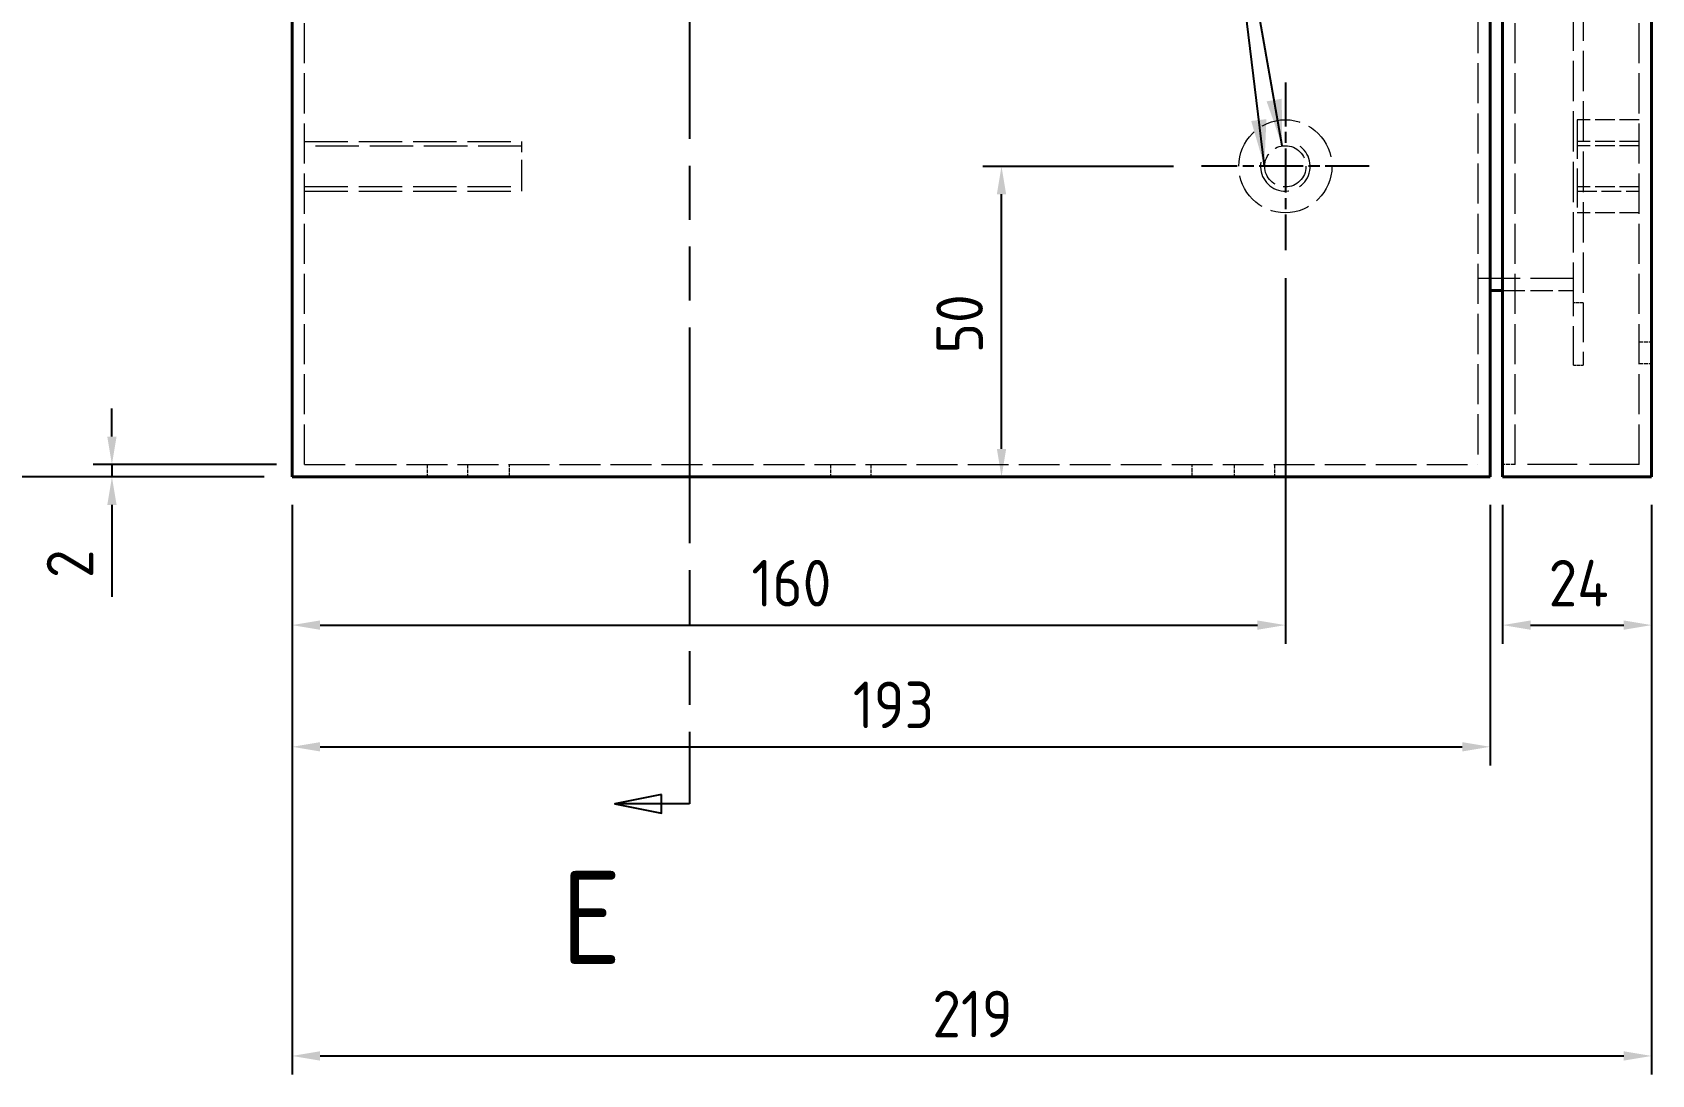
# Model space of a CAD drawing. Header units: millimetres. Extents: x 0 to 2523, y 0 to 1782.
# Drawn here: x 269.9 to 530.7, y 337 to 504.8 of the extents above; entities that cross this region are included whole.
import ezdxf

# ---------------------------------------------------------------- set-up
doc = ezdxf.new("R2010")
doc.units = ezdxf.units.MM
doc.header["$LTSCALE"] = 3
for name, pattern in [('CHAIN', [0.3543, 0.2362, -0.0295, 0.0591, -0.0295]), ('DASHED', [0.2067, 0.1654, -0.0413]), ('DOUBLE_DASH_CHAIN', [1.2403, 0.6614, -0.0827, 0.1654, -0.0827, 0.1654, -0.0827])]:
    doc.linetypes.add(name, pattern=pattern)
for name, color, linetype, lineweight in [('가려진 것(ISO)', 2, 'DASHED', 18), ('가려진 좁은 것(ISO)', 2, 'DASHED', 18), ('가시적인 것(ISO)', 3, 'Continuous', 40), ('기호(ISO)', 5, 'Continuous', 25), ('단면선(ISO)', 7, 'CHAIN', 25), ('중심 표식(ISO)', 1, 'Continuous', 25), ('치수(ISO)', 2, 'Continuous', 25)]:
    doc.layers.add(name, color=color, linetype=linetype, lineweight=lineweight)
doc.styles.add('부품번호텍스트_PSTEK_POSCO', font='isocp.shx')
doc.styles.add('치수 텍스트_PSTEK_POSCO', font='isocp.shx')
doc.dimstyles.new('치수_PSTEK_POSCO', dxfattribs={"dimscale": 3, "dimtxt": 2.5, "dimasz": 1.5, "dimexe": 1, "dimexo": 1.5, "dimgap": 1, "dimtad": 1, "dimrnd": 1e-08, "dimdsep": 46, "dimtxsty": '치수 텍스트_PSTEK_POSCO', "dimcen": 0.09, "dimdle": 10, "dimclrd": 7, "dimclre": 7, "dimclrt": 2, "dimadec": 1, "dimazin": 2, "dimtfac": 1, "dimtmove": 0, "dimatfit": 3, "dimfxl": 0, "dimtolj": 1, "dimlwd": -1, "dimlwe": -1, "dimarcsym": 0})
doc.dimstyles.new('치수_PSTEK_POSCO$7', dxfattribs={"dimscale": 3, "dimtxt": 2.5, "dimasz": 2.5, "dimexe": 1, "dimexo": 1.5, "dimgap": 1, "dimtad": 1, "dimrnd": 1e-08, "dimdsep": 46, "dimtxsty": '치수 텍스트_PSTEK_POSCO', "dimcen": 0.09, "dimdle": 10, "dimclrd": 7, "dimclre": 7, "dimclrt": 2, "dimadec": 1, "dimazin": 2, "dimtfac": 1, "dimtmove": 0, "dimatfit": 3, "dimfxl": 0, "dimtolj": 1, "dimlwd": -1, "dimlwe": -1, "dimarcsym": 0})

# ---------------------------------------------------------------- blocks, each defined once
blk = doc.blocks.new('*D29')
at = {"layer": 'Defpoints', "color": 0, "transparency": 16777216}
for p in [(425.99, 483.23), (458.21, 483.23), (377.61, 433.23)]:
    blk.add_point(p, dxfattribs=at)
at = {"layer": '치수(ISO)', "color": 7, "transparency": 16777216}
for p, q in [((453.71, 483.23), (422.99, 483.23)), ((425.99, 437.73), (425.99, 478.73))]:
    blk.add_line(p, q, dxfattribs=at)
for points in [[(425.24, 478.73), (426.74, 478.73), (425.99, 483.23)], [(425.24, 437.73), (426.74, 437.73), (425.99, 433.23)]]:
    blk.add_solid(points, dxfattribs=at)
at = {"layer": '치수(ISO)', "color": 2, "transparency": 16777216, "insert": (419.24, 453.11), "char_height": 7.5, "attachment_point": 4, "rotation": 90, "style": '치수 텍스트_PSTEK_POSCO'}
blk.add_mtext('\\A1;50', dxfattribs=at)
blk = doc.blocks.new('*D34')
at = {"layer": 'Defpoints', "color": 0, "transparency": 16777216}
for p in [(471.71, 469.73), (311.71, 433.23), (471.71, 409.37)]:
    blk.add_point(p, dxfattribs=at)
at = {"layer": '치수(ISO)', "color": 7, "transparency": 16777216}
for p, q in [((471.71, 465.23), (471.71, 406.37)), ((311.71, 428.73), (311.71, 406.37)), ((316.21, 409.37), (467.21, 409.37))]:
    blk.add_line(p, q, dxfattribs=at)
for points in [[(316.21, 410.12), (316.21, 408.62), (311.71, 409.37)], [(467.21, 410.12), (467.21, 408.62), (471.71, 409.37)]]:
    blk.add_solid(points, dxfattribs=at)
at = {"layer": '치수(ISO)', "color": 2, "transparency": 16777216, "insert": (385.71, 416.12), "char_height": 7.5, "attachment_point": 4, "style": '치수 텍스트_PSTEK_POSCO'}
blk.add_mtext('\\A1;160', dxfattribs=at)
blk = doc.blocks.new('*D35')
at = {"layer": 'Defpoints', "color": 0, "transparency": 16777216}
for p in [(311.71, 433.23), (530.71, 433.23), (530.71, 340.01)]:
    blk.add_point(p, dxfattribs=at)
at = {"layer": '치수(ISO)', "color": 7, "transparency": 16777216}
for p, q in [((311.71, 428.73), (311.71, 337.01)), ((530.71, 428.73), (530.71, 337.01)), ((316.21, 340.01), (526.21, 340.01))]:
    blk.add_line(p, q, dxfattribs=at)
for points in [[(316.21, 340.76), (316.21, 339.26), (311.71, 340.01)], [(526.21, 340.76), (526.21, 339.26), (530.71, 340.01)]]:
    blk.add_solid(points, dxfattribs=at)
at = {"layer": '치수(ISO)', "color": 2, "transparency": 16777216, "insert": (414.85, 346.76), "char_height": 7.5, "attachment_point": 4, "style": '치수 텍스트_PSTEK_POSCO'}
blk.add_mtext('\\A1;219', dxfattribs=at)
blk = doc.blocks.new('*D36')
at = {"layer": 'Defpoints', "color": 0, "transparency": 16777216}
for p in [(282.69, 435.23), (311.71, 433.23), (313.71, 435.23)]:
    blk.add_point(p, dxfattribs=at)
at = {"layer": '치수(ISO)', "color": 7, "transparency": 16777216}
for p, q in [((282.69, 439.73), (282.69, 444.23)), ((309.21, 435.23), (279.69, 435.23)), ((307.21, 433.23), (279.69, 433.23)), ((282.69, 435.23), (282.69, 433.23)), ((282.69, 428.73), (282.69, 413.95))]:
    blk.add_line(p, q, dxfattribs=at)
for points in [[(281.94, 439.73), (283.44, 439.73), (282.69, 435.23)], [(281.94, 428.73), (283.44, 428.73), (282.69, 433.23)]]:
    blk.add_solid(points, dxfattribs=at)
at = {"layer": '치수(ISO)', "color": 2, "transparency": 16777216, "insert": (275.94, 416.95), "char_height": 7.5, "attachment_point": 4, "rotation": 90, "style": '치수 텍스트_PSTEK_POSCO'}
blk.add_mtext('\\A1;2', dxfattribs=at)
blk = doc.blocks.new('*D88')
at = {"layer": 'Defpoints', "color": 0, "transparency": 16777216}
for p in [(506.71, 433.23), (530.71, 433.23), (530.71, 409.37)]:
    blk.add_point(p, dxfattribs=at)
at = {"layer": '치수(ISO)', "color": 7, "transparency": 16777216}
for p, q in [((506.71, 428.73), (506.71, 406.37)), ((530.71, 428.73), (530.71, 406.37)), ((511.21, 409.37), (526.21, 409.37))]:
    blk.add_line(p, q, dxfattribs=at)
for points in [[(511.21, 410.12), (511.21, 408.62), (506.71, 409.37)], [(526.21, 410.12), (526.21, 408.62), (530.71, 409.37)]]:
    blk.add_solid(points, dxfattribs=at)
at = {"layer": '치수(ISO)', "color": 2, "transparency": 16777216, "insert": (514.12, 416.12), "char_height": 7.5, "attachment_point": 4, "style": '치수 텍스트_PSTEK_POSCO'}
blk.add_mtext('\\A1;24', dxfattribs=at)
blk = doc.blocks.new('*D106')
at = {"layer": 'Defpoints', "color": 0, "transparency": 16777216}
for p in [(311.71, 1293.23), (250.39, 433.23), (311.71, 433.23)]:
    blk.add_point(p, dxfattribs=at)
at = {"layer": '치수(ISO)', "color": 7, "transparency": 16777216}
for p, q in [((307.21, 1293.23), (247.39, 1293.23)), ((250.39, 1288.73), (250.39, 437.73)), ((307.21, 433.23), (247.39, 433.23))]:
    blk.add_line(p, q, dxfattribs=at)
for points in [[(249.64, 1288.73), (251.14, 1288.73), (250.39, 1293.23)], [(249.64, 437.73), (251.14, 437.73), (250.39, 433.23)]]:
    blk.add_solid(points, dxfattribs=at)
at = {"layer": '치수(ISO)', "color": 2, "transparency": 16777216, "insert": (243.64, 966.48), "char_height": 7.5, "attachment_point": 4, "rotation": 90, "style": '치수 텍스트_PSTEK_POSCO'}
blk.add_mtext('\\A1;860', dxfattribs=at)
blk = doc.blocks.new('2dTransSection2')
at = {"layer": '단면선(ISO)', "linetype": 'DOUBLE_DASH_CHAIN', "ltscale": 5.832679}
blk.add_line((125.234, 434.563), (125.234, 126.864), dxfattribs=at)
at = {"layer": '단면선(ISO)', "linetype": 'Continuous'}
for p, q in [((125.234, 130.723), (125.234, 126.864)), ((123.734, 127.364), (121.234, 126.864)), ((123.734, 126.364), (123.734, 127.364)), ((123.734, 126.864), (121.234, 126.864)), ((121.234, 126.864), (123.734, 126.364)), ((125.234, 126.864), (123.734, 126.864))]:
    blk.add_line(p, q, dxfattribs=at)
at = {"layer": '단면선(ISO)', "linetype": 'Continuous', "flags": 128}
blk.add_lwpolyline([(123.734, 127.364), (121.234, 126.864), (123.734, 126.364), (123.734, 127.364)], dxfattribs=at)
at = {"layer": '단면선(ISO)'}
blk.add_solid([(123.734, 127.364), (121.234, 126.864), (123.734, 126.364), (123.734, 127.364)], dxfattribs=at)
at = {"layer": '단면선(ISO)', "insert": (118.362, 118.257), "char_height": 5, "attachment_point": 7, "style": '부품번호텍스트_PSTEK_POSCO'}
blk.add_mtext('E', dxfattribs=at)
blk = doc.blocks.new('*D121')
at = {"layer": 'Defpoints', "color": 0, "transparency": 16777216}
for p in [(311.71, 433.23), (504.71, 433.23), (504.71, 389.78)]:
    blk.add_point(p, dxfattribs=at)
at = {"layer": '치수(ISO)', "color": 7, "transparency": 16777216}
for p, q in [((311.71, 428.73), (311.71, 386.78)), ((504.71, 428.73), (504.71, 386.78)), ((316.21, 389.78), (500.21, 389.78))]:
    blk.add_line(p, q, dxfattribs=at)
for points in [[(316.21, 390.53), (316.21, 389.03), (311.71, 389.78)], [(500.21, 390.53), (500.21, 389.03), (504.71, 389.78)]]:
    blk.add_solid(points, dxfattribs=at)
at = {"layer": '치수(ISO)', "color": 2, "transparency": 16777216, "insert": (402.04, 396.53), "char_height": 7.5, "attachment_point": 4, "style": '치수 텍스트_PSTEK_POSCO'}
blk.add_mtext('\\A1;193', dxfattribs=at)

msp = doc.modelspace()

# ---------------------------------------------------------------- linework, layer by layer
at = {"layer": '가려진 것(ISO)', "ltscale": 13.022854}
for p, q in [((313.7116, 435.233), (313.7116, 1291.233)), ((502.7116, 1291.233), (502.7116, 435.233)), ((508.7116, 435.233), (508.7116, 1291.233)), ((528.7116, 435.233), (528.7116, 1291.233))]:
    msp.add_line(p, q, dxfattribs=at)
at = {"layer": '가려진 것(ISO)', "ltscale": 13.096617}
for p, q in [((518.1116, 461.233), (518.1116, 1265.233)), ((519.7116, 1265.233), (519.7116, 461.233))]:
    msp.add_line(p, q, dxfattribs=at)
at = {"layer": '가려진 것(ISO)', "ltscale": 12.665669}
for p, q in [((518.7116, 490.733), (518.7116, 475.733)), ((518.1116, 451.233), (518.1116, 461.233)), ((519.7116, 461.233), (519.7116, 451.233))]:
    msp.add_line(p, q, dxfattribs=at)
at = {"layer": '가려진 것(ISO)', "ltscale": 6.348889}
for p, q in [((528.7116, 490.733), (518.7116, 490.733)), ((528.7116, 487.233), (518.7116, 487.233)), ((528.7116, 486.5565), (518.7116, 486.5565)), ((528.7116, 479.9095), (518.7116, 479.9095)), ((518.7116, 479.233), (528.7116, 479.233)), ((528.7116, 475.733), (518.7116, 475.733))]:
    msp.add_line(p, q, dxfattribs=at)
at = {"layer": '가려진 것(ISO)', "ltscale": 14.110627}
for p, q in [((313.7116, 487.233), (348.7116, 487.233)), ((348.7116, 486.489), (313.7116, 486.489)), ((313.7116, 479.977), (348.7116, 479.977)), ((313.7116, 479.233), (348.7116, 479.233))]:
    msp.add_line(p, q, dxfattribs=at)
at = {"layer": '가려진 것(ISO)', "ltscale": 10.132536}
msp.add_line((348.7116, 479.233), (348.7116, 487.233), dxfattribs=at)
at = {"layer": '가려진 것(ISO)', "ltscale": 13.707466}
msp.add_line((502.7116, 465.233), (519.7116, 465.233), dxfattribs=at)
at = {"layer": '가려진 것(ISO)', "ltscale": 7.237747}
msp.add_line((506.7116, 463.233), (518.1116, 463.233), dxfattribs=at)
at = {"layer": '가려진 것(ISO)', "ltscale": 1.269698}
for p, q in [((528.7116, 454.983), (530.7116, 454.983)), ((528.7116, 451.483), (530.7116, 451.483)), ((333.4616, 435.233), (333.4616, 433.233)), ((339.9616, 435.233), (339.9616, 433.233)), ((346.7116, 433.233), (346.7116, 435.233)), ((398.4616, 435.233), (398.4616, 433.233)), ((404.9616, 435.233), (404.9616, 433.233)), ((456.7116, 433.233), (456.7116, 435.233)), ((463.4616, 435.233), (463.4616, 433.233)), ((469.9616, 435.233), (469.9616, 433.233)), ((508.7116, 435.233), (506.7116, 435.233))]:
    msp.add_line(p, q, dxfattribs=at)
at = {"layer": '가려진 것(ISO)', "ltscale": 1.015738}
msp.add_line((518.1116, 451.233), (519.7116, 451.233), dxfattribs=at)
at = {"layer": '가려진 것(ISO)', "ltscale": 13.251719}
msp.add_line((313.7116, 435.233), (502.7116, 435.233), dxfattribs=at)
at = {"layer": '가려진 것(ISO)', "ltscale": 16.126431}
msp.add_line((528.7116, 435.233), (508.7116, 435.233), dxfattribs=at)
at = {"layer": '가려진 것(ISO)', "ltscale": 12.665669}
msp.add_circle((471.7116, 483.233), 7.5, dxfattribs=at)
at = {"layer": '가려진 것(ISO)', "ltscale": 11.225161}
msp.add_circle((471.7116, 483.233), 3.3235, dxfattribs=at)
at = {"layer": '가려진 것(ISO)', "ltscale": 15.198803}
msp.add_arc((471.7116, 483.233), 4, 170, 80, dxfattribs=at)
at = {"layer": '가려진 좁은 것(ISO)', "ltscale": 1.015738}
msp.add_line((519.7116, 461.233), (518.1116, 461.233), dxfattribs=at)
at = {"layer": '가시적인 것(ISO)'}
for p, q in [((311.7116, 1293.233), (311.7116, 433.233)), ((504.7116, 1293.233), (504.7116, 433.233)), ((506.7116, 433.233), (506.7116, 1293.233)), ((530.7116, 433.233), (530.7116, 1293.233)), ((504.7116, 463.233), (506.7116, 463.233)), ((311.7116, 433.233), (504.7116, 433.233)), ((530.7116, 433.233), (506.7116, 433.233))]:
    msp.add_line(p, q, dxfattribs=at)
at = {"layer": '중심 표식(ISO)', "linetype": 'CHAIN', "ltscale": 10.000767}
for p, q in [((471.7116, 496.733), (471.7116, 469.733)), ((485.2116, 483.233), (458.2116, 483.233))]:
    msp.add_line(p, q, dxfattribs=at)

# ---------------------------------------------------------------- block references
at = {"layer": '단면선(ISO)', "xscale": 3, "yscale": 3, "zscale": 3}
msp.add_blockref('2dTransSection2', (0, 0), dxfattribs=at)

# ---------------------------------------------------------------- dimensions: what is measured, and where the dimension line sits
at = {"layer": '치수(ISO)', "color": 7}
for base, p1, p2, angle, override, picture, middle in [((250.3946, 433.233), (311.7116, 1293.233), (311.7116, 433.233), 90, {"dimdec": 2, "dimtp": 0, "dimtm": 0, "dimtdec": 2, "dimtofl": 0, "dimatfit": 1}, '*D106', (250.3946, 973.233)), ((425.9856, 483.233), (377.6096, 433.233), (458.2116, 483.233), 90, {"dimdec": 2, "dimse1": 1, "dimtp": 0, "dimtm": 0, "dimtdec": 2, "dimtofl": 0, "dimatfit": 1}, '*D29', (425.9856, 457.233)), ((471.7116, 409.3698), (311.7116, 433.233), (471.7116, 469.733), 180, {"dimdec": 2, "dimtp": 0, "dimtm": 0, "dimtdec": 2, "dimtofl": 0, "dimatfit": 1}, '*D34', (391.7116, 409.3698)), ((282.6909, 435.233), (311.7116, 433.233), (313.7116, 435.233), 270, {"dimdec": 2, "dimtp": 0, "dimtm": 0, "dimtdec": 2, "dimtofl": 1, "dimatfit": 1}, '*D36', (282.6909, 418.7711)), ((530.7116, 340.0076), (311.7116, 433.233), (530.7116, 433.233), 180, {"dimdec": 2, "dimtp": 0, "dimtm": 0, "dimtdec": 2, "dimtofl": 0, "dimatfit": 1}, '*D35', (421.2116, 340.0076)), ((504.7116, 389.7775), (311.7116, 433.233), (504.7116, 433.233), 180, {"dimdec": 2, "dimtp": 0, "dimtm": 0, "dimtdec": 2, "dimtofl": 0, "dimatfit": 1}, '*D121', (408.2116, 389.7775)), ((530.7116, 409.3698), (506.7116, 433.233), (530.7116, 433.233), 180, {"dimdec": 2, "dimtp": 0, "dimtm": 0, "dimtdec": 2, "dimtofl": 0, "dimatfit": 1}, '*D88', (518.7116, 409.3698))]:
    dim = msp.add_linear_dim(base=base, p1=p1, p2=p2, angle=angle, dimstyle='치수_PSTEK_POSCO', override=override, dxfattribs=at)
    dim.commit()
    dim.dimension.update_dxf_attribs({"geometry": picture, "text_midpoint": middle, "dimtype": 160})

# ---------------------------------------------------------------- leaders
at = {"layer": '기호(ISO)', "color": 7, "annotation_type": 0, "has_hookline": 1, "hookline_direction": 1}
for points, text_width in [([(471.2107, 486.5185), (458.5995, 558.1313), (451.0995, 558.1313)], 55.5059), ([(468.3332, 483.233), (463.4515, 523.6579), (455.9515, 523.6579)], 115.8273)]:
    msp.add_leader(points, dimstyle='치수_PSTEK_POSCO$7', override={"dimtad": 0}, dxfattribs=dict(at, text_width=text_width))

doc.saveas('drawing.dxf')
